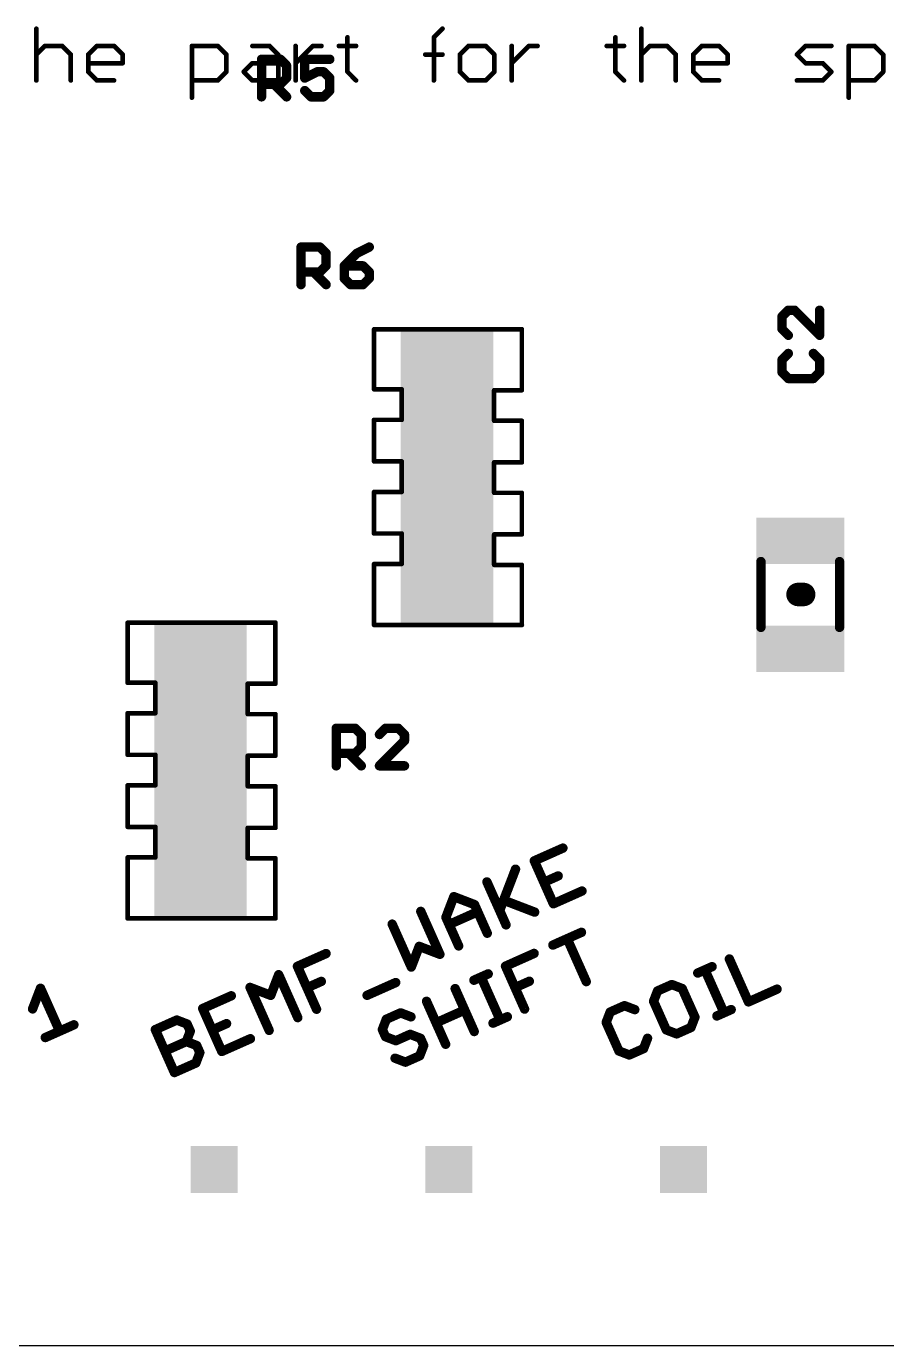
# Model space of a CAD drawing. Extents: x 0 to 102, y -4 to 29.
# Drawn here: x 59.05 to 68.37, y 0 to 14.28 of the extents above; entities that cross this region are included whole.
import ezdxf

# ---------------------------------------------------------------- set-up
doc = ezdxf.new("R2010")
doc.units = 0
for name, color, linetype in [('20', 53, 'CONTINUOUS'), ('21', 253, 'CONTINUOUS'), ('25', 253, 'CONTINUOUS'), ('51', 41, 'CONTINUOUS')]:
    doc.layers.add(name, color=color, linetype=linetype)

# ---------------------------------------------------------------- blocks, each defined once
blk = doc.blocks.new('RECT')
blk.add_solid([(-0.5, -0.5), (0.5, -0.5), (-0.5, 0.5), (0.5, 0.5)])

msp = doc.modelspace()

# ---------------------------------------------------------------- linework, layer by layer
at = {"layer": '20'}
msp.add_line((1.27, 0), (100.33, 0), dxfattribs=at)
at = {"layer": '21', "const_width": 0.254}
msp.add_lwpolyline([(67.4065, 8.128), (67.4675, 8.128)], dxfattribs=at)
at = {"layer": '21', "const_width": 0.127}
for points in [[(67.4065, 8.1915, 1), (67.4065, 8.0645)], [(67.4675, 8.0645, 1), (67.4675, 8.1915)]]:
    msp.add_lwpolyline(points, format="xyb", dxfattribs=at)
at = {"layer": '25', "const_width": 0.1016}
for points in [[(61.5993, 13.5128), (61.5993, 13.9195)], [(61.5993, 13.9195), (61.8027, 13.9195)], [(61.8027, 13.9195), (61.8704, 13.8518)], [(61.8704, 13.8518), (61.8704, 13.7162)], [(62.3382, 13.9195), (62.067, 13.9195)], [(62.067, 13.9195), (62.067, 13.7162)], [(61.8704, 13.7162), (61.8027, 13.6484)], [(62.067, 13.7162), (62.2026, 13.784)], [(62.2026, 13.784), (62.2704, 13.784)], [(62.2704, 13.784), (62.3382, 13.7162)], [(62.3382, 13.7162), (62.3382, 13.5806)], [(61.8027, 13.6484), (61.5993, 13.6484)], [(61.7349, 13.6484), (61.8704, 13.5128)], [(62.1348, 13.5128), (62.067, 13.5806)], [(62.2704, 13.5128), (62.1348, 13.5128)], [(62.3382, 13.5806), (62.2704, 13.5128)], [(62.0268, 11.4808), (62.0268, 11.8875)], [(62.0268, 11.8875), (62.2302, 11.8875)], [(62.2302, 11.8875), (62.298, 11.8198)], [(62.298, 11.8198), (62.298, 11.6842)], [(62.6301, 11.8198), (62.4946, 11.6842)], [(62.7657, 11.8875), (62.6301, 11.8198)], [(62.298, 11.6842), (62.2302, 11.6164)], [(62.4946, 11.6842), (62.4946, 11.5486)], [(62.6979, 11.6842), (62.4946, 11.6842)], [(62.7657, 11.6164), (62.6979, 11.6842)], [(62.2302, 11.6164), (62.0268, 11.6164)], [(62.1624, 11.6164), (62.298, 11.4808)], [(62.4946, 11.5486), (62.5624, 11.4808)], [(62.6979, 11.4808), (62.7657, 11.5486)], [(62.7657, 11.5486), (62.7657, 11.6164)], [(62.5624, 11.4808), (62.6979, 11.4808)], [(67.3012, 11.2037), (67.2335, 11.1359)], [(67.2335, 11.1359), (67.2335, 11.0004)], [(67.369, 11.2037), (67.3012, 11.2037)], [(67.6402, 10.9326), (67.369, 11.2037)], [(67.6402, 11.2037), (67.6402, 10.9326)], [(67.2335, 11.0004), (67.3012, 10.9326)], [(67.3012, 10.736), (67.2335, 10.6682)], [(67.2335, 10.6682), (67.2335, 10.5326)], [(67.6402, 10.6682), (67.5724, 10.736)], [(67.6402, 10.5326), (67.6402, 10.6682)], [(67.2335, 10.5326), (67.3012, 10.4648)], [(67.5724, 10.4648), (67.6402, 10.5326)], [(67.3012, 10.4648), (67.5724, 10.4648)], [(62.4078, 6.2738), (62.4078, 6.6805)], [(62.4078, 6.6805), (62.6112, 6.6805)], [(62.6112, 6.6805), (62.679, 6.6128)], [(62.9434, 6.6805), (62.8756, 6.6128)], [(63.0789, 6.6805), (62.9434, 6.6805)], [(63.1467, 6.6128), (63.0789, 6.6805)], [(62.679, 6.6128), (62.679, 6.4772)], [(62.8756, 6.2738), (63.1467, 6.545)], [(63.1467, 6.545), (63.1467, 6.6128)], [(62.6112, 6.4094), (62.4078, 6.4094)], [(62.5434, 6.4094), (62.679, 6.2738)], [(62.679, 6.4772), (62.6112, 6.4094)], [(63.1467, 6.2738), (62.8756, 6.2738)], [(64.8615, 5.3836), (64.5518, 5.2458)], [(64.5518, 5.2458), (64.7586, 4.7813)], [(64.1769, 4.7078), (64.3487, 5.1553)], [(64.039, 5.0175), (64.2458, 4.553)], [(64.6552, 5.0135), (64.81, 5.0825)], [(63.5952, 4.6343), (63.6811, 4.8581)], [(63.6811, 4.8581), (63.9048, 4.7722)], [(64.2199, 4.8197), (64.5555, 4.6909)], [(64.7586, 4.7813), (65.0683, 4.9192)], [(63.5299, 4.2343), (63.3231, 4.6987)], [(63.6297, 4.5569), (63.9393, 4.6948)], [(63.9048, 4.7722), (64.0427, 4.4626)], [(63.0135, 4.5609), (63.2203, 4.0964)], [(63.7331, 4.3247), (63.5952, 4.6343)], [(64.7528, 4.3343), (65.0625, 4.4722)], [(65.1144, 3.9388), (64.9076, 4.4033)], [(61.9879, 4.1043), (62.2976, 4.2421)], [(63.2203, 4.0964), (63.3062, 4.3201)], [(63.3062, 4.3201), (63.5299, 4.2343)], [(64.24, 4.106), (64.5497, 4.2439)], [(62.1947, 3.6398), (61.9879, 4.1043)], [(64.4468, 3.6416), (64.24, 4.106)], [(66.3212, 4.0317), (66.476, 4.1006)], [(66.6631, 4.1839), (66.8699, 3.7194)], [(61.6989, 3.7901), (61.7848, 4.0138)], [(61.7848, 4.0138), (61.9916, 3.5493)], [(63.8982, 3.9538), (64.053, 4.0228)], [(64.1824, 3.5238), (63.9756, 3.9883)], [(66.6054, 3.6017), (66.3986, 4.0662)], [(59.121, 3.6433), (59.2069, 3.867)], [(59.2069, 3.867), (59.4137, 3.4025)], [(61.6819, 3.4115), (61.4751, 3.876)], [(61.4751, 3.876), (61.6989, 3.7901)], [(62.0913, 3.872), (62.2461, 3.941)], [(62.742, 3.7907), (63.0516, 3.9285)], [(63.695, 3.8634), (63.9018, 3.3989)], [(64.3434, 3.8738), (64.4983, 3.9427)], [(65.8859, 3.8379), (65.8429, 3.726)], [(66.0407, 3.9068), (65.8859, 3.8379)], [(66.1526, 3.8638), (66.0407, 3.9068)], [(66.2904, 3.5542), (66.1526, 3.8638)], [(66.8699, 3.7194), (67.1795, 3.8573)], [(61.272, 3.7855), (60.9624, 3.6477)], [(63.5922, 3.261), (63.3854, 3.7255)], [(65.5279, 3.6785), (65.3731, 3.6096)], [(65.6398, 3.6355), (65.5279, 3.6785)], [(65.8429, 3.726), (65.9808, 3.4163)], [(60.4496, 3.4194), (60.6818, 3.5228)], [(60.6818, 3.5228), (60.7937, 3.4798)], [(60.9624, 3.6477), (61.1692, 3.1832)], [(62.95, 3.5317), (62.9071, 3.4198)], [(63.1049, 3.6006), (62.95, 3.5317)], [(63.2167, 3.5577), (63.1049, 3.6006)], [(63.4888, 3.4933), (63.7984, 3.6311)], [(64.105, 3.4893), (64.2598, 3.5583)], [(65.3731, 3.6096), (65.3301, 3.4977)], [(66.2475, 3.4423), (66.2904, 3.5542)], [(66.528, 3.5672), (66.6828, 3.6362)], [(59.2589, 3.3336), (59.5685, 3.4715)], [(60.6564, 2.9549), (60.4496, 3.4194)], [(60.8282, 3.4024), (60.7852, 3.2905)], [(60.7937, 3.4798), (60.8282, 3.4024)], [(61.0658, 3.4154), (61.2206, 3.4843)], [(62.9071, 3.4198), (62.9415, 3.3424)], [(65.3301, 3.4977), (65.468, 3.188)], [(65.9808, 3.4163), (66.0926, 3.3734)], [(66.0926, 3.3734), (66.2475, 3.4423)], [(60.553, 3.1871), (60.7852, 3.2905)], [(60.7852, 3.2905), (60.8971, 3.2476)], [(60.8971, 3.2476), (60.9316, 3.1702)], [(61.1692, 3.1832), (61.4788, 3.321)], [(62.9415, 3.3424), (63.0534, 3.2994)], [(63.0534, 3.2994), (63.2082, 3.3684)], [(63.2082, 3.3684), (63.3201, 3.3254)], [(63.3546, 3.248), (63.3117, 3.1361)], [(63.3201, 3.3254), (63.3546, 3.248)], [(65.7347, 3.214), (65.7776, 3.3259)], [(60.9316, 3.1702), (60.8886, 3.0583)], [(63.1568, 3.0672), (63.0449, 3.1101)], [(63.3117, 3.1361), (63.1568, 3.0672)], [(65.468, 3.188), (65.5799, 3.1451)], [(65.5799, 3.1451), (65.7347, 3.214)], [(60.8886, 3.0583), (60.6564, 2.9549)]]:
    msp.add_lwpolyline(points, dxfattribs=at)
at = {"layer": '25', "const_width": 0.0508}
for points in [[(61.6247, 13.9195, 1), (61.5739, 13.9195)], [(61.5993, 13.9449, 1), (61.5993, 13.8941)], [(61.8206, 13.9375, 1), (61.7847, 13.9016)], [(61.8027, 13.8941, 1), (61.8027, 13.9449)], [(61.8958, 13.8518, 1), (61.845, 13.8518)], [(61.8525, 13.8338, 1), (61.8884, 13.8697)], [(62.067, 13.9449, 1), (62.067, 13.8941)], [(62.0924, 13.9195, 1), (62.0416, 13.9195)], [(62.3382, 13.8941, 1), (62.3382, 13.9449)], [(61.845, 13.7162, 1), (61.8958, 13.7162)], [(61.8884, 13.6982, 1), (61.8525, 13.7341)], [(62.0416, 13.7162, 1), (62.0924, 13.7162)], [(62.0557, 13.7389, 1), (62.0784, 13.6935)], [(62.2026, 13.8094, 1), (62.2026, 13.7586)], [(62.214, 13.7612, 1), (62.1913, 13.8067)], [(62.2884, 13.8019, 1), (62.2525, 13.766)], [(62.2704, 13.7586, 1), (62.2704, 13.8094)], [(62.3636, 13.7162, 1), (62.3128, 13.7162)], [(62.3202, 13.6982, 1), (62.3562, 13.7341)], [(61.5993, 13.6738, 1), (61.5993, 13.623)], [(61.7528, 13.6663, 1), (61.7169, 13.6304)], [(61.7847, 13.6663, 1), (61.8206, 13.6304)], [(61.8027, 13.623, 1), (61.8027, 13.6738)], [(62.085, 13.5986, 1), (62.0491, 13.5626)], [(62.1348, 13.5382, 1), (62.1348, 13.4874)], [(62.2704, 13.4874, 1), (62.2704, 13.5382)], [(62.3128, 13.5806, 1), (62.3636, 13.5806)], [(62.3562, 13.5626, 1), (62.3202, 13.5986)], [(61.5739, 13.5128, 1), (61.6247, 13.5128)], [(61.8525, 13.4948, 1), (61.8884, 13.5308)], [(62.1169, 13.4948, 1), (62.1528, 13.5308)], [(62.2525, 13.5308, 1), (62.2884, 13.4948)], [(62.0522, 11.8875, 1), (62.0014, 11.8875)], [(62.0268, 11.9129, 1), (62.0268, 11.8621)], [(62.2481, 11.9055, 1), (62.2122, 11.8696)], [(62.2302, 11.8621, 1), (62.2302, 11.9129)], [(62.3234, 11.8198, 1), (62.2726, 11.8198)], [(62.28, 11.8018, 1), (62.3159, 11.8377)], [(62.6188, 11.8425, 1), (62.6415, 11.797)], [(62.6481, 11.8018, 1), (62.6122, 11.8377)], [(62.7771, 11.8648, 1), (62.7544, 11.9103)], [(62.2726, 11.6842, 1), (62.3234, 11.6842)], [(62.3159, 11.6662, 1), (62.28, 11.7021)], [(62.52, 11.6842, 1), (62.4692, 11.6842)], [(62.4946, 11.7096, 1), (62.4946, 11.6588)], [(62.4766, 11.7021, 1), (62.5125, 11.6662)], [(62.7159, 11.7021, 1), (62.68, 11.6662)], [(62.6979, 11.6588, 1), (62.6979, 11.7096)], [(62.0268, 11.6418, 1), (62.0268, 11.591)], [(62.1803, 11.6343, 1), (62.1444, 11.5984)], [(62.2122, 11.6343, 1), (62.2481, 11.5984)], [(62.2302, 11.591, 1), (62.2302, 11.6418)], [(62.5125, 11.5666, 1), (62.4766, 11.5306)], [(62.4692, 11.5486, 1), (62.52, 11.5486)], [(62.7911, 11.6164, 1), (62.7403, 11.6164)], [(62.7403, 11.5486, 1), (62.7911, 11.5486)], [(62.7478, 11.5984, 1), (62.7837, 11.6343)], [(62.7837, 11.5306, 1), (62.7478, 11.5666)], [(62.0014, 11.4808, 1), (62.0522, 11.4808)], [(62.28, 11.4628, 1), (62.3159, 11.4988)], [(62.5624, 11.5062, 1), (62.5624, 11.4554)], [(62.5444, 11.4628, 1), (62.5803, 11.4988)], [(62.68, 11.4988, 1), (62.7159, 11.4628)], [(62.6979, 11.4554, 1), (62.6979, 11.5062)], [(67.2589, 11.1359, 1), (67.2081, 11.1359)], [(67.2155, 11.1539, 1), (67.2514, 11.118)], [(67.3012, 11.2291, 1), (67.3012, 11.1783)], [(67.3192, 11.1858, 1), (67.2833, 11.2217)], [(67.387, 11.2217, 1), (67.3511, 11.1858)], [(67.369, 11.1783, 1), (67.369, 11.2291)], [(67.6656, 11.2037, 1), (67.6148, 11.2037)], [(67.2514, 11.0183, 1), (67.2155, 10.9824)], [(67.2081, 11.0004, 1), (67.2589, 11.0004)], [(67.2833, 10.9146, 1), (67.3192, 10.9505)], [(67.6148, 10.9326, 1), (67.6656, 10.9326)], [(67.6222, 10.9146, 1), (67.6582, 10.9505)], [(67.2589, 10.6682, 1), (67.2081, 10.6682)], [(67.2155, 10.6861, 1), (67.2514, 10.6502)], [(67.3192, 10.718, 1), (67.2833, 10.7539)], [(67.5904, 10.7539, 1), (67.5544, 10.718)], [(67.6656, 10.6682, 1), (67.6148, 10.6682)], [(67.6222, 10.6502, 1), (67.6582, 10.6861)], [(67.2514, 10.5506, 1), (67.2155, 10.5146)], [(67.6582, 10.5146, 1), (67.6222, 10.5506)], [(67.2081, 10.5326, 1), (67.2589, 10.5326)], [(67.3012, 10.4902, 1), (67.3012, 10.4394)], [(67.2833, 10.4468, 1), (67.3192, 10.4828)], [(67.5544, 10.4828, 1), (67.5904, 10.4468)], [(67.5724, 10.4394, 1), (67.5724, 10.4902)], [(67.6148, 10.5326, 1), (67.6656, 10.5326)], [(62.4332, 6.6805, 1), (62.3824, 6.6805)], [(62.4078, 6.7059, 1), (62.4078, 6.6551)], [(62.6291, 6.6985, 1), (62.5932, 6.6626)], [(62.6112, 6.6551, 1), (62.6112, 6.7059)], [(62.9434, 6.7059, 1), (62.9434, 6.6551)], [(62.9613, 6.6626, 1), (62.9254, 6.6985)], [(63.0969, 6.6985, 1), (63.061, 6.6626)], [(63.0789, 6.6551, 1), (63.0789, 6.7059)], [(62.7044, 6.6128, 1), (62.6536, 6.6128)], [(62.661, 6.5948, 1), (62.6969, 6.6307)], [(62.8576, 6.6307, 1), (62.8935, 6.5948)], [(63.1721, 6.6128, 1), (63.1213, 6.6128)], [(63.1213, 6.545, 1), (63.1721, 6.545)], [(63.1288, 6.5948, 1), (63.1647, 6.6307)], [(63.1647, 6.527, 1), (63.1288, 6.5629)], [(62.4078, 6.4348, 1), (62.4078, 6.384)], [(62.5613, 6.4273, 1), (62.5254, 6.3914)], [(62.5932, 6.4273, 1), (62.6291, 6.3914)], [(62.6112, 6.384, 1), (62.6112, 6.4348)], [(62.6536, 6.4772, 1), (62.7044, 6.4772)], [(62.6969, 6.4592, 1), (62.661, 6.4951)], [(62.3824, 6.2738, 1), (62.4332, 6.2738)], [(62.661, 6.2558, 1), (62.6969, 6.2918)], [(62.8576, 6.2918, 1), (62.8935, 6.2558)], [(62.8756, 6.2992, 1), (62.8756, 6.2484)], [(63.1467, 6.2484, 1), (63.1467, 6.2992)], [(64.8718, 5.3604, 1), (64.8511, 5.4068)], [(64.575, 5.2561, 1), (64.5286, 5.2354)], [(64.5415, 5.269, 1), (64.5622, 5.2226)], [(64.3724, 5.1462, 1), (64.325, 5.1644)], [(64.0622, 5.0278, 1), (64.0158, 5.0071)], [(64.6449, 5.0367, 1), (64.6655, 4.9903)], [(64.8204, 5.0593, 1), (64.7997, 5.1057)], [(63.6902, 4.8818, 1), (63.672, 4.8344)], [(63.7048, 4.849, 1), (63.6574, 4.8672)], [(64.229, 4.8434, 1), (64.2107, 4.796)], [(65.0786, 4.896, 1), (65.0579, 4.9424)], [(63.3463, 4.7091, 1), (63.2999, 4.6884)], [(63.928, 4.7825, 1), (63.8816, 4.7619)], [(63.8957, 4.7485, 1), (63.9139, 4.7959)], [(63.9496, 4.6716, 1), (63.929, 4.718)], [(64.1532, 4.7169, 1), (64.2006, 4.6987)], [(64.5464, 4.6671, 1), (64.5646, 4.7146)], [(64.7483, 4.8045, 1), (64.7689, 4.7581)], [(64.7354, 4.771, 1), (64.7818, 4.7916)], [(63.0367, 4.5712, 1), (62.9903, 4.5505)], [(63.6184, 4.6447, 1), (63.572, 4.624)], [(63.5715, 4.6434, 1), (63.6189, 4.6252)], [(63.6193, 4.5801, 1), (63.64, 4.5337)], [(64.2226, 4.5427, 1), (64.269, 4.5633)], [(64.0195, 4.4522, 1), (64.0659, 4.4729)], [(64.9308, 4.4136, 1), (64.8844, 4.3929)], [(65.0728, 4.449, 1), (65.0521, 4.4954)], [(62.3079, 4.2189, 1), (62.2872, 4.2653)], [(63.3153, 4.3439, 1), (63.2971, 4.2964)], [(63.3299, 4.311, 1), (63.2825, 4.3292)], [(63.5208, 4.2105, 1), (63.539, 4.258)], [(63.7099, 4.3144, 1), (63.7563, 4.335)], [(64.56, 4.2207, 1), (64.5393, 4.2671)], [(64.7425, 4.3575, 1), (64.7631, 4.3111)], [(62.0111, 4.1146, 1), (61.9647, 4.0939)], [(61.9776, 4.1275, 1), (61.9982, 4.0811)], [(63.5067, 4.2239, 1), (63.5531, 4.2446)], [(64.2632, 4.1164, 1), (64.2168, 4.0957)], [(64.2297, 4.1292, 1), (64.2504, 4.0828)], [(66.4864, 4.0774, 1), (66.4657, 4.1238)], [(66.6863, 4.1942, 1), (66.6399, 4.1736)], [(61.808, 4.0242, 1), (61.7616, 4.0035)], [(61.8085, 4.0047, 1), (61.7611, 4.0229)], [(63.1966, 4.1055, 1), (63.244, 4.0873)], [(63.1971, 4.0861, 1), (63.2435, 4.1067)], [(63.8878, 3.977, 1), (63.9085, 3.9306)], [(63.9988, 3.9986, 1), (63.9524, 3.978)], [(64.0633, 3.9996, 1), (64.0427, 4.046)], [(66.3109, 4.0549, 1), (66.3316, 4.0085)], [(66.4218, 4.0765, 1), (66.3754, 4.0558)], [(59.2301, 3.8774, 1), (59.1837, 3.8567)], [(59.2306, 3.8579, 1), (59.1832, 3.8761)], [(61.4983, 3.8863, 1), (61.4519, 3.8656)], [(61.4842, 3.8997, 1), (61.466, 3.8522)], [(62.081, 3.8952, 1), (62.1016, 3.8488)], [(62.2565, 3.9177, 1), (62.2358, 3.9642)], [(63.0619, 3.9053, 1), (63.0413, 3.9517)], [(63.7182, 3.8737, 1), (63.6718, 3.8531)], [(64.3331, 3.897, 1), (64.3538, 3.8506)], [(64.5086, 3.9195, 1), (64.4879, 3.9659)], [(65.0912, 3.9285, 1), (65.1376, 3.9491)], [(65.8755, 3.8611, 1), (65.8962, 3.8147)], [(65.9096, 3.8288, 1), (65.8621, 3.847)], [(66.0498, 3.9305, 1), (66.0316, 3.8831)], [(66.051, 3.8836, 1), (66.0303, 3.93)], [(66.1758, 3.8742, 1), (66.1294, 3.8535)], [(66.1435, 3.8401, 1), (66.1617, 3.8876)], [(67.1899, 3.8341, 1), (67.1692, 3.8805)], [(61.2823, 3.7623, 1), (61.2617, 3.8087)], [(61.6752, 3.7992, 1), (61.7226, 3.781)], [(61.6898, 3.7664, 1), (61.708, 3.8138)], [(62.7316, 3.8139, 1), (62.7523, 3.7675)], [(63.4086, 3.7358, 1), (63.3622, 3.7152)], [(65.537, 3.7022, 1), (65.5188, 3.6548)], [(65.5382, 3.6553, 1), (65.5176, 3.7017)], [(65.8661, 3.7363, 1), (65.8197, 3.7157)], [(65.8192, 3.7351, 1), (65.8666, 3.7169)], [(66.8595, 3.7426, 1), (66.8802, 3.6962)], [(66.8467, 3.7091, 1), (66.8931, 3.7298)], [(59.0973, 3.6524, 1), (59.1447, 3.6342)], [(60.6909, 3.5465, 1), (60.6727, 3.499)], [(60.6921, 3.4995, 1), (60.6715, 3.546)], [(60.9856, 3.658, 1), (60.9391, 3.6373)], [(60.952, 3.6709, 1), (60.9727, 3.6244)], [(61.9684, 3.539, 1), (62.0148, 3.5597)], [(62.1715, 3.6295, 1), (62.2179, 3.6501)], [(62.9397, 3.5549, 1), (62.9604, 3.5085)], [(62.9737, 3.5226, 1), (62.9263, 3.5408)], [(63.114, 3.6243, 1), (63.0957, 3.5769)], [(63.1152, 3.5774, 1), (63.0945, 3.6238)], [(63.2076, 3.534, 1), (63.2258, 3.5814)], [(63.8088, 3.6079, 1), (63.7881, 3.6544)], [(64.2701, 3.5351, 1), (64.2495, 3.5815)], [(64.4236, 3.6312, 1), (64.47, 3.6519)], [(65.3627, 3.6328, 1), (65.3834, 3.5864)], [(65.3968, 3.6005, 1), (65.3494, 3.6187)], [(65.6307, 3.6118, 1), (65.6489, 3.6593)], [(66.3141, 3.5451, 1), (66.2667, 3.5633)], [(66.2672, 3.5439, 1), (66.3136, 3.5645)], [(66.5177, 3.5904, 1), (66.5383, 3.544)], [(66.5822, 3.5914, 1), (66.6286, 3.612)], [(66.6932, 3.6129, 1), (66.6725, 3.6594)], [(59.3905, 3.3922, 1), (59.4369, 3.4129)], [(59.5789, 3.4483, 1), (59.5582, 3.4947)], [(60.4392, 3.4426, 1), (60.4599, 3.3961)], [(60.4728, 3.4297, 1), (60.4264, 3.409)], [(60.8169, 3.4901, 1), (60.7705, 3.4695)], [(60.7846, 3.4561, 1), (60.8028, 3.5035)], [(60.8519, 3.3933, 1), (60.8044, 3.4115)], [(60.8049, 3.3921, 1), (60.8514, 3.4127)], [(61.0554, 3.4386, 1), (61.0761, 3.3922)], [(61.2309, 3.4611, 1), (61.2102, 3.5076)], [(61.6587, 3.4012, 1), (61.7051, 3.4218)], [(62.9303, 3.4301, 1), (62.8839, 3.4095)], [(62.8834, 3.4289, 1), (62.9308, 3.4107)], [(63.4785, 3.5165, 1), (63.4991, 3.4701)], [(63.8786, 3.3886, 1), (63.925, 3.4092)], [(64.0946, 3.5126, 1), (64.1153, 3.4661)], [(64.1592, 3.5135, 1), (64.2056, 3.5341)], [(65.3533, 3.508, 1), (65.3069, 3.4873)], [(65.3064, 3.5068, 1), (65.3538, 3.4886)], [(65.9899, 3.44, 1), (65.9717, 3.3926)], [(65.9576, 3.406, 1), (66.004, 3.4267)], [(66.2238, 3.4514, 1), (66.2712, 3.4332)], [(66.2578, 3.4191, 1), (66.2371, 3.4655)], [(59.2486, 3.3568, 1), (59.2692, 3.3104)], [(60.7943, 3.3142, 1), (60.7761, 3.2668)], [(60.7615, 3.2996, 1), (60.8089, 3.2814)], [(60.7955, 3.2673, 1), (60.7749, 3.3137)], [(60.9203, 3.2579, 1), (60.8739, 3.2372)], [(60.888, 3.2239, 1), (60.9062, 3.2713)], [(61.4891, 3.2978, 1), (61.4685, 3.3442)], [(62.9506, 3.3661, 1), (62.9324, 3.3187)], [(62.9183, 3.3321, 1), (62.9647, 3.3527)], [(63.0431, 3.3226, 1), (63.0638, 3.2762)], [(63.0443, 3.2757, 1), (63.0625, 3.3232)], [(63.2174, 3.3921, 1), (63.1991, 3.3447)], [(63.2186, 3.3452, 1), (63.1979, 3.3916)], [(63.3433, 3.3358, 1), (63.2969, 3.3151)], [(63.311, 3.3017, 1), (63.3292, 3.3491)], [(63.3783, 3.2389, 1), (63.3309, 3.2571)], [(63.3314, 3.2377, 1), (63.3778, 3.2583)], [(63.569, 3.2507, 1), (63.6154, 3.2714)], [(65.8014, 3.3168, 1), (65.7539, 3.335)], [(66.0823, 3.3966, 1), (66.103, 3.3502)], [(66.0835, 3.3497, 1), (66.1017, 3.3971)], [(60.5426, 3.2103, 1), (60.5633, 3.1639)], [(60.9553, 3.161, 1), (60.9078, 3.1793)], [(60.9083, 3.1598, 1), (60.9548, 3.1805)], [(61.1588, 3.2064, 1), (61.1795, 3.16)], [(61.1459, 3.1728, 1), (61.1924, 3.1935)], [(63.054, 3.1339, 1), (63.0358, 3.0864)], [(63.2879, 3.1452, 1), (63.3354, 3.127)], [(63.322, 3.1129, 1), (63.3013, 3.1593)], [(65.4771, 3.2117, 1), (65.4589, 3.1643)], [(65.4448, 3.1777, 1), (65.4912, 3.1984)], [(65.5695, 3.1683, 1), (65.5902, 3.1219)], [(65.5708, 3.1214, 1), (65.589, 3.1688)], [(65.711, 3.2231, 1), (65.7584, 3.2049)], [(65.745, 3.1908, 1), (65.7244, 3.2372)], [(60.646, 2.9781, 1), (60.6667, 2.9317)], [(60.8649, 3.0674, 1), (60.9123, 3.0492)], [(60.8989, 3.0351, 1), (60.8783, 3.0815)], [(63.1465, 3.0904, 1), (63.1672, 3.044)], [(63.1477, 3.0435, 1), (63.1659, 3.0909)], [(60.6332, 2.9445, 1), (60.6796, 2.9652)]]:
    msp.add_lwpolyline(points, format="xyb", dxfattribs=at)
at = {"layer": '51'}
for points, const_width in [([(63.5671, 14.2409, 1), (63.5491, 14.2589)], 0.0254), ([(59.1746, 14.2499, 1), (59.1492, 14.2499)], 0.0254), ([(62.5421, 14.1567, 1), (62.5167, 14.1567)], 0.0254), ([(63.4776, 14.1567, 1), (63.4522, 14.1567)], 0.0254), ([(63.4559, 14.1656, 1), (63.4739, 14.1477)], 0.0254), ([(65.4422, 14.1567, 1), (65.4168, 14.1567)], 0.0254), ([(65.7232, 14.2499, 1), (65.6978, 14.2499)], 0.0254), ([(59.1529, 13.9792, 1), (59.1708, 13.9613)], 0.0254), ([(59.2551, 14.0762, 1), (59.2551, 14.0508)], 0.0254), ([(59.2641, 14.0545, 1), (59.2461, 14.0724)], 0.0254), ([(59.4505, 14.0724, 1), (59.4325, 14.0545)], 0.0254), ([(59.4415, 14.0508, 1), (59.4415, 14.0762)], 0.0254), ([(59.5474, 13.9702, 1), (59.522, 13.9702)], 0.0254), ([(59.5257, 13.9613, 1), (59.5437, 13.9792)], 0.0254), ([(59.7359, 13.9702, 1), (59.7105, 13.9702)], 0.0254), ([(59.7142, 13.9792, 1), (59.7321, 13.9613)], 0.0254), ([(59.8164, 14.0762, 1), (59.8164, 14.0508)], 0.0254), ([(59.8254, 14.0545, 1), (59.8074, 14.0724)], 0.0254), ([(60.0118, 14.0724, 1), (59.9938, 14.0545)], 0.0254), ([(60.0028, 14.0508, 1), (60.0028, 14.0762)], 0.0254), ([(60.1087, 13.9702, 1), (60.0833, 13.9702)], 0.0254), ([(60.087, 13.9613, 1), (60.105, 13.9792)], 0.0254), ([(60.8585, 14.0635, 1), (60.8331, 14.0635)], 0.0254), ([(60.8458, 14.0762, 1), (60.8458, 14.0508)], 0.0254), ([(61.1344, 14.0724, 1), (61.1164, 14.0545)], 0.0254), ([(61.1254, 14.0508, 1), (61.1254, 14.0762)], 0.0254), ([(61.2313, 13.9702, 1), (61.2059, 13.9702)], 0.0254), ([(61.2097, 13.9613, 1), (61.2276, 13.9792)], 0.0254), ([(61.5003, 14.0762, 1), (61.5003, 14.0508)], 0.0254), ([(61.6957, 14.0724, 1), (61.6778, 14.0545)], 0.0254), ([(61.6867, 14.0508, 1), (61.6867, 14.0762)], 0.0254), ([(61.7926, 13.9702, 1), (61.7672, 13.9702)], 0.0254), ([(61.771, 13.9613, 1), (61.7889, 13.9792)], 0.0254), ([(61.9811, 14.0635, 1), (61.9557, 14.0635)], 0.0254), ([(62.1548, 14.0762, 1), (62.1548, 14.0508)], 0.0254), ([(62.1638, 14.0545, 1), (62.1459, 14.0724)], 0.0254), ([(62.248, 14.0508, 1), (62.248, 14.0762)], 0.0254), ([(62.4362, 14.0762, 1), (62.4362, 14.0508)], 0.0254), ([(62.6226, 14.0508, 1), (62.6226, 14.0762)], 0.0254), ([(63.3717, 13.9829, 1), (63.3717, 13.9575)], 0.0254), ([(63.5581, 13.9575, 1), (63.5581, 13.9829)], 0.0254), ([(63.7586, 13.9702, 1), (63.7332, 13.9702)], 0.0254), ([(63.7369, 13.9792, 1), (63.7549, 13.9613)], 0.0254), ([(63.8391, 14.0762, 1), (63.8391, 14.0508)], 0.0254), ([(63.8481, 14.0545, 1), (63.8301, 14.0724)], 0.0254), ([(64.0345, 14.0724, 1), (64.0165, 14.0545)], 0.0254), ([(64.0255, 14.0508, 1), (64.0255, 14.0762)], 0.0254), ([(64.1314, 13.9702, 1), (64.106, 13.9702)], 0.0254), ([(64.1098, 13.9613, 1), (64.1277, 13.9792)], 0.0254), ([(64.3199, 14.0635, 1), (64.2945, 14.0635)], 0.0254), ([(64.4936, 14.0762, 1), (64.4936, 14.0508)], 0.0254), ([(64.5026, 14.0545, 1), (64.4846, 14.0724)], 0.0254), ([(64.5868, 14.0508, 1), (64.5868, 14.0762)], 0.0254), ([(65.3363, 14.0762, 1), (65.3363, 14.0508)], 0.0254), ([(65.5227, 14.0508, 1), (65.5227, 14.0762)], 0.0254), ([(65.7015, 13.9792, 1), (65.7195, 13.9613)], 0.0254), ([(65.8037, 14.0762, 1), (65.8037, 14.0508)], 0.0254), ([(65.8127, 14.0545, 1), (65.7947, 14.0724)], 0.0254), ([(65.9991, 14.0724, 1), (65.9811, 14.0545)], 0.0254), ([(65.9901, 14.0508, 1), (65.9901, 14.0762)], 0.0254), ([(66.096, 13.9702, 1), (66.0706, 13.9702)], 0.0254), ([(66.0743, 13.9613, 1), (66.0923, 13.9792)], 0.0254), ([(66.2845, 13.9702, 1), (66.2591, 13.9702)], 0.0254), ([(66.2628, 13.9792, 1), (66.2808, 13.9613)], 0.0254), ([(66.365, 14.0762, 1), (66.365, 14.0508)], 0.0254), ([(66.374, 14.0545, 1), (66.356, 14.0724)], 0.0254), ([(66.5604, 14.0724, 1), (66.5424, 14.0545)], 0.0254), ([(66.5514, 14.0508, 1), (66.5514, 14.0762)], 0.0254), ([(66.6573, 13.9702, 1), (66.6319, 13.9702)], 0.0254), ([(66.6357, 13.9613, 1), (66.6536, 13.9792)], 0.0254), ([(67.4034, 13.9792, 1), (67.3854, 13.9613)], 0.0254), ([(67.3854, 13.9792, 1), (67.4034, 13.9613)], 0.0254), ([(67.4876, 14.0762, 1), (67.4876, 14.0508)], 0.0254), ([(67.4966, 14.0545, 1), (67.4786, 14.0724)], 0.0254), ([(67.7673, 14.0508, 1), (67.7673, 14.0762)], 0.0254), ([(67.9684, 14.0635, 1), (67.943, 14.0635)], 0.0254), ([(67.9557, 14.0762, 1), (67.9557, 14.0508)], 0.0254), ([(68.2443, 14.0724, 1), (68.2264, 14.0545)], 0.0254), ([(68.2353, 14.0508, 1), (68.2353, 14.0762)], 0.0254), ([(68.3413, 13.9702, 1), (68.3159, 13.9702)], 0.0254), ([(68.3196, 13.9613, 1), (68.3375, 13.9792)], 0.0254), ([(59.7232, 13.8897, 1), (59.7232, 13.8643)], 0.0254), ([(60.0833, 13.877, 1), (60.1087, 13.877)], 0.0254), ([(60.096, 13.8643, 1), (60.096, 13.8897)], 0.0254), ([(61.5003, 13.8897, 1), (61.5003, 13.8643)], 0.0254), ([(61.5093, 13.868, 1), (61.4913, 13.886)], 0.0254), ([(61.7799, 13.8643, 1), (61.7799, 13.8897)], 0.0254), ([(61.9594, 13.886, 1), (61.9774, 13.868)], 0.0254), ([(64.2982, 13.886, 1), (64.3162, 13.868)], 0.0254), ([(66.2718, 13.8897, 1), (66.2718, 13.8643)], 0.0254), ([(66.6319, 13.877, 1), (66.6573, 13.877)], 0.0254), ([(66.6446, 13.8643, 1), (66.6446, 13.8897)], 0.0254), ([(67.4876, 13.8897, 1), (67.4876, 13.8643)], 0.0254), ([(67.4786, 13.868, 1), (67.4966, 13.886)], 0.0254), ([(67.683, 13.886, 1), (67.6651, 13.868)], 0.0254), ([(67.674, 13.8643, 1), (67.674, 13.8897)], 0.0254), ([(59.7321, 13.7928, 1), (59.7142, 13.7748)], 0.0254), ([(59.7105, 13.7838, 1), (59.7359, 13.7838)], 0.0254), ([(59.8164, 13.7033, 1), (59.8164, 13.6779)], 0.0254), ([(59.8074, 13.6816, 1), (59.8254, 13.6996)], 0.0254), ([(60.0028, 13.6779, 1), (60.0028, 13.7033)], 0.0254), ([(60.8458, 13.7033, 1), (60.8458, 13.6779)], 0.0254), ([(61.1164, 13.6996, 1), (61.1344, 13.6816)], 0.0254), ([(61.1254, 13.6779, 1), (61.1254, 13.7033)], 0.0254), ([(61.2059, 13.7838, 1), (61.2313, 13.7838)], 0.0254), ([(61.2276, 13.7748, 1), (61.2097, 13.7928)], 0.0254), ([(61.4161, 13.7928, 1), (61.3981, 13.7748)], 0.0254), ([(61.3981, 13.7928, 1), (61.4161, 13.7748)], 0.0254), ([(61.5003, 13.7033, 1), (61.5003, 13.6779)], 0.0254), ([(61.4913, 13.6816, 1), (61.5093, 13.6996)], 0.0254), ([(61.7799, 13.6779, 1), (61.7799, 13.7033)], 0.0254), ([(62.5384, 13.7928, 1), (62.5204, 13.7748)], 0.0254), ([(62.5167, 13.7838, 1), (62.5421, 13.7838)], 0.0254), ([(62.6136, 13.6816, 1), (62.6316, 13.6996)], 0.0254), ([(63.7549, 13.7928, 1), (63.7369, 13.7748)], 0.0254), ([(63.7332, 13.7838, 1), (63.7586, 13.7838)], 0.0254), ([(63.8391, 13.7033, 1), (63.8391, 13.6779)], 0.0254), ([(63.8301, 13.6816, 1), (63.8481, 13.6996)], 0.0254), ([(64.0165, 13.6996, 1), (64.0345, 13.6816)], 0.0254), ([(64.0255, 13.6779, 1), (64.0255, 13.7033)], 0.0254), ([(64.106, 13.7838, 1), (64.1314, 13.7838)], 0.0254), ([(64.1277, 13.7748, 1), (64.1098, 13.7928)], 0.0254), ([(65.4385, 13.7928, 1), (65.4205, 13.7748)], 0.0254), ([(65.4168, 13.7838, 1), (65.4422, 13.7838)], 0.0254), ([(65.5137, 13.6816, 1), (65.5317, 13.6996)], 0.0254), ([(66.2808, 13.7928, 1), (66.2628, 13.7748)], 0.0254), ([(66.2591, 13.7838, 1), (66.2845, 13.7838)], 0.0254), ([(66.365, 13.7033, 1), (66.365, 13.6779)], 0.0254), ([(66.356, 13.6816, 1), (66.374, 13.6996)], 0.0254), ([(66.5514, 13.6779, 1), (66.5514, 13.7033)], 0.0254), ([(67.3944, 13.7033, 1), (67.3944, 13.6779)], 0.0254), ([(67.6651, 13.6996, 1), (67.683, 13.6816)], 0.0254), ([(67.674, 13.6779, 1), (67.674, 13.7033)], 0.0254), ([(67.7762, 13.7748, 1), (67.7583, 13.7928)], 0.0254), ([(67.7583, 13.7748, 1), (67.7762, 13.7928)], 0.0254), ([(67.9557, 13.7033, 1), (67.9557, 13.6779)], 0.0254), ([(68.2264, 13.6996, 1), (68.2443, 13.6816)], 0.0254), ([(68.2353, 13.6779, 1), (68.2353, 13.7033)], 0.0254), ([(68.3159, 13.7838, 1), (68.3413, 13.7838)], 0.0254), ([(68.3375, 13.7748, 1), (68.3196, 13.7928)], 0.0254), ([(59.1492, 13.6906, 1), (59.1746, 13.6906)], 0.0254), ([(59.522, 13.6906, 1), (59.5474, 13.6906)], 0.0254), ([(61.7672, 13.6906, 1), (61.7926, 13.6906)], 0.0254), ([(61.9557, 13.6906, 1), (61.9811, 13.6906)], 0.0254), ([(63.4522, 13.6906, 1), (63.4776, 13.6906)], 0.0254), ([(64.2945, 13.6906, 1), (64.3199, 13.6906)], 0.0254), ([(65.6978, 13.6906, 1), (65.7232, 13.6906)], 0.0254), ([(66.0706, 13.6906, 1), (66.096, 13.6906)], 0.0254), ([(60.8331, 13.5042, 1), (60.8585, 13.5042)], 0.0254), ([(67.943, 13.5042, 1), (67.9684, 13.5042)], 0.0254), ([(62.817, 11.0105, 1), (62.817, 10.9855)], 0.025), ([(62.8295, 10.998, 1), (62.8045, 10.998)], 0.025), ([(64.4295, 10.998, 1), (64.4045, 10.998)], 0.025), ([(64.417, 10.9855, 1), (64.417, 11.0105)], 0.025), ([(62.817, 10.3605, 1), (62.817, 10.3355)], 0.025), ([(62.8045, 10.348, 1), (62.8295, 10.348)], 0.025), ([(63.1295, 10.348, 1), (63.1045, 10.348)], 0.025), ([(63.117, 10.3355, 1), (63.117, 10.3605)], 0.025), ([(64.1295, 10.338, 1), (64.1045, 10.338)], 0.025), ([(64.117, 10.3505, 1), (64.117, 10.3255)], 0.025), ([(64.4045, 10.338, 1), (64.4295, 10.338)], 0.025), ([(64.417, 10.3255, 1), (64.417, 10.3505)], 0.025), ([(62.817, 10.0305, 1), (62.817, 10.0055)], 0.025), ([(62.8295, 10.018, 1), (62.8045, 10.018)], 0.025), ([(63.1045, 10.018, 1), (63.1295, 10.018)], 0.025), ([(63.117, 10.0055, 1), (63.117, 10.0305)], 0.025), ([(64.117, 10.0205, 1), (64.117, 9.9955)], 0.025), ([(64.1045, 10.008, 1), (64.1295, 10.008)], 0.025), ([(64.4295, 10.008, 1), (64.4045, 10.008)], 0.025), ([(64.417, 9.9955, 1), (64.417, 10.0205)], 0.025), ([(62.817, 9.5805, 1), (62.817, 9.5555)], 0.025), ([(62.8045, 9.568, 1), (62.8295, 9.568)], 0.025), ([(63.1295, 9.568, 1), (63.1045, 9.568)], 0.025), ([(63.117, 9.5555, 1), (63.117, 9.5805)], 0.025), ([(64.1295, 9.558, 1), (64.1045, 9.558)], 0.025), ([(64.117, 9.5705, 1), (64.117, 9.5455)], 0.025), ([(64.4045, 9.558, 1), (64.4295, 9.558)], 0.025), ([(64.417, 9.5455, 1), (64.417, 9.5705)], 0.025), ([(62.817, 9.2505, 1), (62.817, 9.2255)], 0.025), ([(62.8295, 9.238, 1), (62.8045, 9.238)], 0.025), ([(63.1045, 9.238, 1), (63.1295, 9.238)], 0.025), ([(63.117, 9.2255, 1), (63.117, 9.2505)], 0.025), ([(64.117, 9.2405, 1), (64.117, 9.2155)], 0.025), ([(64.1045, 9.228, 1), (64.1295, 9.228)], 0.025), ([(64.4295, 9.228, 1), (64.4045, 9.228)], 0.025), ([(64.417, 9.2155, 1), (64.417, 9.2405)], 0.025), ([(62.817, 8.8005, 1), (62.817, 8.7755)], 0.025), ([(62.8045, 8.788, 1), (62.8295, 8.788)], 0.025), ([(63.1295, 8.788, 1), (63.1045, 8.788)], 0.025), ([(63.117, 8.7755, 1), (63.117, 8.8005)], 0.025), ([(64.1295, 8.778, 1), (64.1045, 8.778)], 0.025), ([(64.117, 8.7905, 1), (64.117, 8.7655)], 0.025), ([(64.4045, 8.778, 1), (64.4295, 8.778)], 0.025), ([(64.417, 8.7655, 1), (64.417, 8.7905)], 0.025), ([(62.817, 8.4705, 1), (62.817, 8.4455)], 0.025), ([(62.8295, 8.458, 1), (62.8045, 8.458)], 0.025), ([(63.1045, 8.458, 1), (63.1295, 8.458)], 0.025), ([(63.117, 8.4455, 1), (63.117, 8.4705)], 0.025), ([(64.117, 8.4605, 1), (64.117, 8.4355)], 0.025), ([(64.1045, 8.448, 1), (64.1295, 8.448)], 0.025), ([(64.4295, 8.448, 1), (64.4045, 8.448)], 0.025), ([(64.417, 8.4355, 1), (64.417, 8.4605)], 0.025), ([(67.0304, 8.484, 1), (66.9796, 8.484)], 0.0508), ([(67.8814, 8.484, 1), (67.8306, 8.484)], 0.0508), ([(60.15, 7.8355, 1), (60.15, 7.8105)], 0.025), ([(60.1625, 7.823, 1), (60.1375, 7.823)], 0.025), ([(61.7625, 7.823, 1), (61.7375, 7.823)], 0.025), ([(61.75, 7.8105, 1), (61.75, 7.8355)], 0.025), ([(62.817, 7.8107, 1), (62.817, 7.7853)], 0.0254), ([(62.8045, 7.798, 1), (62.8295, 7.798)], 0.025), ([(64.4045, 7.798, 1), (64.4295, 7.798)], 0.025), ([(64.417, 7.7853, 1), (64.417, 7.8107)], 0.0254), ([(66.9796, 7.772, 1), (67.0304, 7.772)], 0.0508), ([(67.8306, 7.772, 1), (67.8814, 7.772)], 0.0508), ([(60.15, 7.1855, 1), (60.15, 7.1605)], 0.025), ([(60.1375, 7.173, 1), (60.1625, 7.173)], 0.025), ([(60.4625, 7.173, 1), (60.4375, 7.173)], 0.025), ([(60.45, 7.1605, 1), (60.45, 7.1855)], 0.025), ([(61.4625, 7.163, 1), (61.4375, 7.163)], 0.025), ([(61.45, 7.1755, 1), (61.45, 7.1505)], 0.025), ([(61.7375, 7.163, 1), (61.7625, 7.163)], 0.025), ([(61.75, 7.1505, 1), (61.75, 7.1755)], 0.025), ([(60.15, 6.8555, 1), (60.15, 6.8305)], 0.025), ([(60.1625, 6.843, 1), (60.1375, 6.843)], 0.025), ([(60.4375, 6.843, 1), (60.4625, 6.843)], 0.025), ([(60.45, 6.8305, 1), (60.45, 6.8555)], 0.025), ([(61.45, 6.8455, 1), (61.45, 6.8205)], 0.025), ([(61.7625, 6.833, 1), (61.7375, 6.833)], 0.025), ([(61.75, 6.8205, 1), (61.75, 6.8455)], 0.025), ([(61.4375, 6.833, 1), (61.4625, 6.833)], 0.025), ([(60.15, 6.4055, 1), (60.15, 6.3805)], 0.025), ([(60.1375, 6.393, 1), (60.1625, 6.393)], 0.025), ([(60.4625, 6.393, 1), (60.4375, 6.393)], 0.025), ([(60.45, 6.3805, 1), (60.45, 6.4055)], 0.025), ([(61.4625, 6.383, 1), (61.4375, 6.383)], 0.025), ([(61.45, 6.3955, 1), (61.45, 6.3705)], 0.025), ([(61.7375, 6.383, 1), (61.7625, 6.383)], 0.025), ([(61.75, 6.3705, 1), (61.75, 6.3955)], 0.025), ([(60.15, 6.0755, 1), (60.15, 6.0505)], 0.025), ([(60.1625, 6.063, 1), (60.1375, 6.063)], 0.025), ([(60.4375, 6.063, 1), (60.4625, 6.063)], 0.025), ([(60.45, 6.0505, 1), (60.45, 6.0755)], 0.025), ([(61.45, 6.0655, 1), (61.45, 6.0405)], 0.025), ([(61.4375, 6.053, 1), (61.4625, 6.053)], 0.025), ([(61.7625, 6.053, 1), (61.7375, 6.053)], 0.025), ([(61.75, 6.0405, 1), (61.75, 6.0655)], 0.025), ([(60.15, 5.6255, 1), (60.15, 5.6005)], 0.025), ([(60.1375, 5.613, 1), (60.1625, 5.613)], 0.025), ([(60.4625, 5.613, 1), (60.4375, 5.613)], 0.025), ([(60.45, 5.6005, 1), (60.45, 5.6255)], 0.025), ([(61.4625, 5.603, 1), (61.4375, 5.603)], 0.025), ([(61.45, 5.6155, 1), (61.45, 5.5905)], 0.025), ([(61.7375, 5.603, 1), (61.7625, 5.603)], 0.025), ([(61.75, 5.5905, 1), (61.75, 5.6155)], 0.025), ([(60.15, 5.2955, 1), (60.15, 5.2705)], 0.025), ([(60.1625, 5.283, 1), (60.1375, 5.283)], 0.025), ([(60.4375, 5.283, 1), (60.4625, 5.283)], 0.025), ([(60.45, 5.2705, 1), (60.45, 5.2955)], 0.025), ([(61.45, 5.2855, 1), (61.45, 5.2605)], 0.025), ([(61.4375, 5.273, 1), (61.4625, 5.273)], 0.025), ([(61.7625, 5.273, 1), (61.7375, 5.273)], 0.025), ([(61.75, 5.2605, 1), (61.75, 5.2855)], 0.025), ([(60.15, 4.6357, 1), (60.15, 4.6103)], 0.0254), ([(60.1375, 4.623, 1), (60.1625, 4.623)], 0.025), ([(61.7375, 4.623, 1), (61.7625, 4.623)], 0.025), ([(61.75, 4.6103, 1), (61.75, 4.6357)], 0.0254)]:
    msp.add_lwpolyline(points, format="xyb", dxfattribs=dict(at, const_width=const_width))
for points, const_width in [([(59.1619, 14.2499), (59.1619, 13.6906)], 0.0508), ([(62.5294, 14.1567), (62.5294, 13.7838)], 0.0508), ([(63.4649, 14.1567), (63.5581, 14.2499)], 0.0508), ([(63.4649, 13.6906), (63.4649, 14.1567)], 0.0508), ([(65.4295, 14.1567), (65.4295, 13.7838)], 0.0508), ([(65.7105, 14.2499), (65.7105, 13.6906)], 0.0508), ([(59.1619, 13.9702), (59.2551, 14.0635)], 0.0508), ([(59.2551, 14.0635), (59.4415, 14.0635)], 0.0508), ([(59.4415, 14.0635), (59.5347, 13.9702)], 0.0508), ([(59.5347, 13.9702), (59.5347, 13.6906)], 0.0508), ([(59.7232, 13.9702), (59.8164, 14.0635)], 0.0508), ([(59.7232, 13.7838), (59.7232, 13.9702)], 0.0508), ([(59.8164, 14.0635), (60.0028, 14.0635)], 0.0508), ([(60.0028, 14.0635), (60.096, 13.9702)], 0.0508), ([(60.096, 13.9702), (60.096, 13.877)], 0.0508), ([(60.8458, 13.5042), (60.8458, 14.0635)], 0.0508), ([(60.8458, 14.0635), (61.1254, 14.0635)], 0.0508), ([(61.1254, 14.0635), (61.2186, 13.9702)], 0.0508), ([(61.2186, 13.9702), (61.2186, 13.7838)], 0.0508), ([(61.5003, 14.0635), (61.6867, 14.0635)], 0.0508), ([(61.6867, 14.0635), (61.7799, 13.9702)], 0.0508), ([(61.7799, 13.9702), (61.7799, 13.6906)], 0.0508), ([(61.9684, 13.6906), (61.9684, 14.0635)], 0.0508), ([(61.9684, 13.877), (62.1548, 14.0635)], 0.0508), ([(62.1548, 14.0635), (62.248, 14.0635)], 0.0508), ([(62.4362, 14.0635), (62.6226, 14.0635)], 0.0508), ([(63.3717, 13.9702), (63.5581, 13.9702)], 0.0508), ([(63.8391, 14.0635), (63.7459, 13.9702)], 0.0508), ([(63.7459, 13.9702), (63.7459, 13.7838)], 0.0508), ([(64.0255, 14.0635), (63.8391, 14.0635)], 0.0508), ([(64.1187, 13.9702), (64.0255, 14.0635)], 0.0508), ([(64.1187, 13.7838), (64.1187, 13.9702)], 0.0508), ([(64.3072, 13.6906), (64.3072, 14.0635)], 0.0508), ([(64.3072, 13.877), (64.4936, 14.0635)], 0.0508), ([(64.4936, 14.0635), (64.5868, 14.0635)], 0.0508), ([(65.3363, 14.0635), (65.5227, 14.0635)], 0.0508), ([(65.7105, 13.9702), (65.8037, 14.0635)], 0.0508), ([(65.8037, 14.0635), (65.9901, 14.0635)], 0.0508), ([(65.9901, 14.0635), (66.0833, 13.9702)], 0.0508), ([(66.0833, 13.9702), (66.0833, 13.6906)], 0.0508), ([(66.2718, 13.9702), (66.365, 14.0635)], 0.0508), ([(66.2718, 13.7838), (66.2718, 13.9702)], 0.0508), ([(66.365, 14.0635), (66.5514, 14.0635)], 0.0508), ([(66.5514, 14.0635), (66.6446, 13.9702)], 0.0508), ([(66.6446, 13.9702), (66.6446, 13.877)], 0.0508), ([(67.3944, 13.9702), (67.4876, 14.0635)], 0.0508), ([(67.4876, 13.877), (67.3944, 13.9702)], 0.0508), ([(67.4876, 14.0635), (67.7673, 14.0635)], 0.0508), ([(67.9557, 13.5042), (67.9557, 14.0635)], 0.0508), ([(67.9557, 14.0635), (68.2353, 14.0635)], 0.0508), ([(68.2353, 14.0635), (68.3286, 13.9702)], 0.0508), ([(68.3286, 13.9702), (68.3286, 13.7838)], 0.0508), ([(60.096, 13.877), (59.7232, 13.877)], 0.0508), ([(61.4071, 13.7838), (61.5003, 13.877)], 0.0508), ([(61.5003, 13.877), (61.7799, 13.877)], 0.0508), ([(66.6446, 13.877), (66.2718, 13.877)], 0.0508), ([(67.674, 13.877), (67.4876, 13.877)], 0.0508), ([(67.7673, 13.7838), (67.674, 13.877)], 0.0508), ([(59.8164, 13.6906), (59.7232, 13.7838)], 0.0508), ([(60.0028, 13.6906), (59.8164, 13.6906)], 0.0508), ([(61.1254, 13.6906), (60.8458, 13.6906)], 0.0508), ([(61.2186, 13.7838), (61.1254, 13.6906)], 0.0508), ([(61.5003, 13.6906), (61.4071, 13.7838)], 0.0508), ([(61.7799, 13.6906), (61.5003, 13.6906)], 0.0508), ([(62.5294, 13.7838), (62.6226, 13.6906)], 0.0508), ([(63.7459, 13.7838), (63.8391, 13.6906)], 0.0508), ([(63.8391, 13.6906), (64.0255, 13.6906)], 0.0508), ([(64.0255, 13.6906), (64.1187, 13.7838)], 0.0508), ([(65.4295, 13.7838), (65.5227, 13.6906)], 0.0508), ([(66.365, 13.6906), (66.2718, 13.7838)], 0.0508), ([(66.5514, 13.6906), (66.365, 13.6906)], 0.0508), ([(67.3944, 13.6906), (67.674, 13.6906)], 0.0508), ([(67.674, 13.6906), (67.7673, 13.7838)], 0.0508), ([(68.2353, 13.6906), (67.9557, 13.6906)], 0.0508), ([(68.3286, 13.7838), (68.2353, 13.6906)], 0.0508), ([(64.417, 10.998), (62.817, 10.998)], 0.05), ([(62.817, 10.998), (62.817, 10.348)], 0.05), ([(64.417, 10.338), (64.417, 10.998)], 0.05), ([(62.817, 10.348), (63.117, 10.348)], 0.05), ([(63.117, 10.348), (63.117, 10.018)], 0.05), ([(64.117, 10.008), (64.117, 10.338)], 0.05), ([(64.117, 10.338), (64.417, 10.338)], 0.05), ([(63.117, 10.018), (62.817, 10.018)], 0.05), ([(62.817, 10.018), (62.817, 9.568)], 0.05), ([(64.417, 10.008), (64.117, 10.008)], 0.05), ([(64.417, 9.558), (64.417, 10.008)], 0.05), ([(62.817, 9.568), (63.117, 9.568)], 0.05), ([(63.117, 9.568), (63.117, 9.238)], 0.05), ([(64.117, 9.228), (64.117, 9.558)], 0.05), ([(64.117, 9.558), (64.417, 9.558)], 0.05), ([(63.117, 9.238), (62.817, 9.238)], 0.05), ([(62.817, 9.238), (62.817, 8.788)], 0.05), ([(64.417, 9.228), (64.117, 9.228)], 0.05), ([(64.417, 8.778), (64.417, 9.228)], 0.05), ([(62.817, 8.788), (63.117, 8.788)], 0.05), ([(63.117, 8.788), (63.117, 8.458)], 0.05), ([(64.117, 8.448), (64.117, 8.778)], 0.05), ([(64.117, 8.778), (64.417, 8.778)], 0.05), ([(63.117, 8.458), (62.817, 8.458)], 0.05), ([(62.817, 8.458), (62.817, 7.798)], 0.05), ([(64.417, 8.448), (64.117, 8.448)], 0.05), ([(64.417, 7.798), (64.417, 8.448)], 0.05), ([(67.005, 7.772), (67.005, 8.484)], 0.1016), ([(67.856, 7.772), (67.856, 8.484)], 0.1016), ([(61.75, 7.823), (60.15, 7.823)], 0.05), ([(60.15, 7.823), (60.15, 7.173)], 0.05), ([(61.75, 7.163), (61.75, 7.823)], 0.05), ([(62.817, 7.798), (64.417, 7.798)], 0.0508), ([(60.15, 7.173), (60.45, 7.173)], 0.05), ([(60.45, 7.173), (60.45, 6.843)], 0.05), ([(61.45, 6.833), (61.45, 7.163)], 0.05), ([(61.45, 7.163), (61.75, 7.163)], 0.05), ([(60.45, 6.843), (60.15, 6.843)], 0.05), ([(60.15, 6.843), (60.15, 6.393)], 0.05), ([(61.75, 6.833), (61.45, 6.833)], 0.05), ([(61.75, 6.383), (61.75, 6.833)], 0.05), ([(60.15, 6.393), (60.45, 6.393)], 0.05), ([(60.45, 6.393), (60.45, 6.063)], 0.05), ([(61.45, 6.053), (61.45, 6.383)], 0.05), ([(61.45, 6.383), (61.75, 6.383)], 0.05), ([(60.45, 6.063), (60.15, 6.063)], 0.05), ([(60.15, 6.063), (60.15, 5.613)], 0.05), ([(61.75, 6.053), (61.45, 6.053)], 0.05), ([(61.75, 5.603), (61.75, 6.053)], 0.05), ([(60.15, 5.613), (60.45, 5.613)], 0.05), ([(60.45, 5.613), (60.45, 5.283)], 0.05), ([(61.45, 5.273), (61.45, 5.603)], 0.05), ([(61.45, 5.603), (61.75, 5.603)], 0.05), ([(60.45, 5.283), (60.15, 5.283)], 0.05), ([(60.15, 5.283), (60.15, 4.623)], 0.05), ([(61.75, 5.273), (61.45, 5.273)], 0.05), ([(61.75, 4.623), (61.75, 5.273)], 0.05), ([(60.15, 4.623), (61.75, 4.623)], 0.0508)]:
    msp.add_lwpolyline(points, dxfattribs=dict(at, const_width=const_width))

# ---------------------------------------------------------------- block references
at = {"layer": '51', "xscale": 3.2, "rotation": 90}
for p in [(63.607, 9.408), (60.94, 6.233)]:
    msp.add_blockref('RECT', p, dxfattribs=at)
at = {"layer": '51', "xscale": 0.5001, "yscale": 0.95, "rotation": 90}
for p in [(67.4319, 8.7082), (67.4319, 7.5399)]:
    msp.add_blockref('RECT', p, dxfattribs=at)
at = {"layer": '51', "xscale": 0.508, "yscale": 0.508}
for p in [(61.087, 1.905), (63.627, 1.905), (66.167, 1.905)]:
    msp.add_blockref('RECT', p, dxfattribs=at)

doc.saveas('drawing.dxf')
